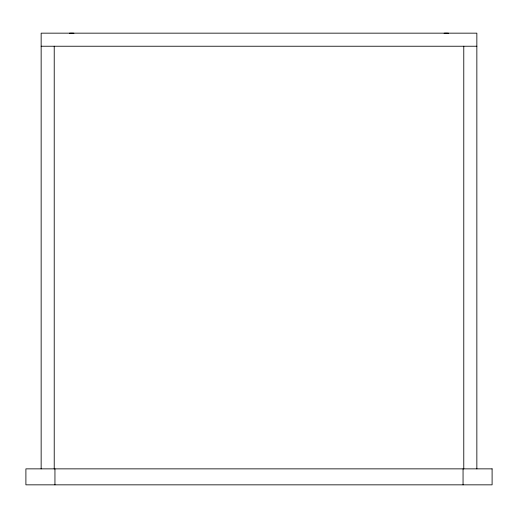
<?xml version="1.0" encoding="UTF-8"?>
<svg xmlns="http://www.w3.org/2000/svg" width="518" height="518" viewBox="0 0 518 518"><rect width="100%" height="100%" fill="white"/><g stroke="black" fill="none" stroke-linecap="round" stroke-linejoin="round"><path stroke-width="0.78" d="M41.149 46.232L476.851 46.232M476.851 468.861L476.851 33.158L41.149 33.158L41.149 468.861M463.778 46.232L463.778 468.861M463.053 468.861L463.053 484.842M54.947 468.861L54.947 484.842M54.222 46.232L54.222 468.861M444.081 33.249A29.047 29.047 0 0 1 448.62 33.249M69.38 33.249A29.047 29.047 0 0 1 73.919 33.249M492.1 468.861L25.9 468.861L25.9 484.842L492.1 484.842L492.1 468.861"/></g></svg>
